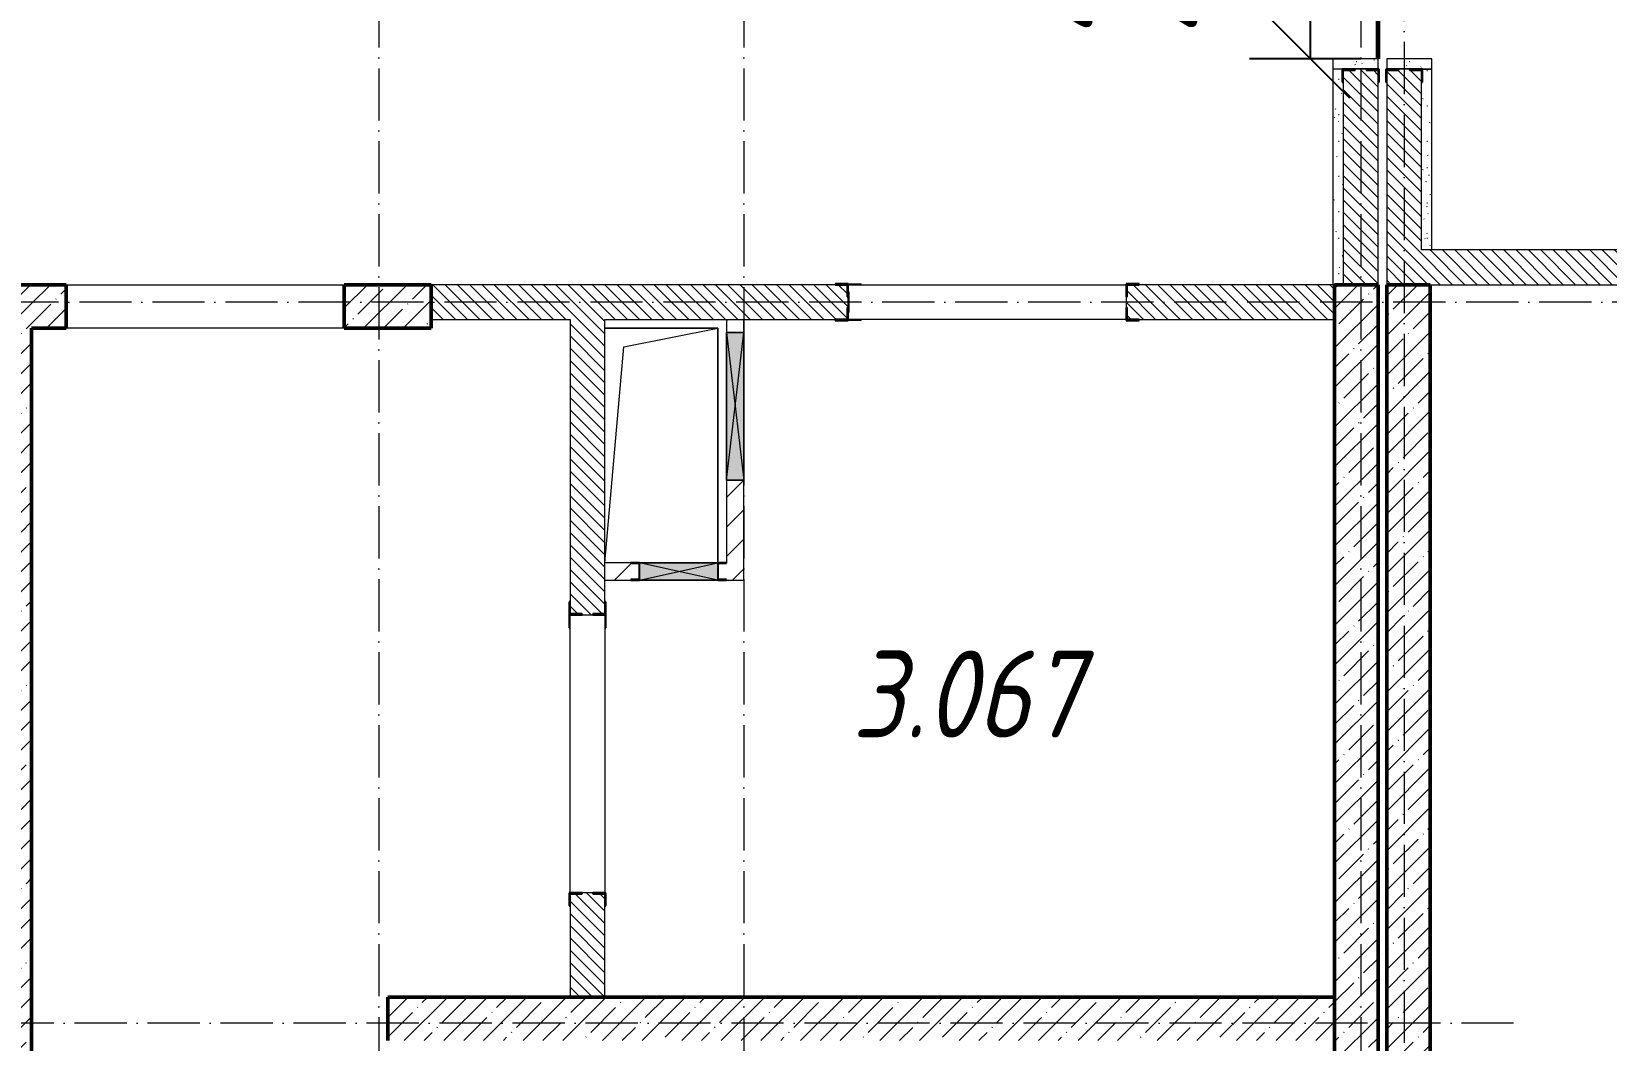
# Model space of a CAD drawing. Header units: millimetres. Extents: x 2294 to 908349, y -83289 to 219220.
# Drawn here: x 232534 to 241598, y 64856 to 70664 of the extents above; entities that cross this region are included whole.
import ezdxf

# ---------------------------------------------------------------- set-up
doc = ezdxf.new("R2010")
doc.units = ezdxf.units.MM
doc.linetypes.add('50_200_ШТРИХ_1Т_ш5_п1_п1_', pattern=[700, 500, -100, 0, -100])
for name, color, linetype, lineweight in [('A-DETL-GENF-OTLN', 7, 'Continuous', 9), ('A-FLOR-____-OTLN', 7, 'Continuous', 9), ('A-GENM-____-MCUT', 7, 'Continuous', 25), ('A-GENM-____-OTLN', 7, 'Continuous', 9), ('A-GENM-____-OTLN-1', 7, 'Continuous', 25), ('A-GLAZ-____-OTLN', 7, 'Continuous', 9), ('A-WALL-____-MCUT', 7, 'Continuous', 13), ('A-WALL-____-MCUT-2', 7, 'Continuous', 50), ('A-WALL-____-OTLN', 7, 'Continuous', 9), ('A-WALL-____-PATT-1', 7, 'Continuous', 9), ('A-WALL-FNSH-MCUT-1', 7, 'Continuous', 9), ('I-WALL-____-OTLN', 7, 'Continuous', 9), ('S-GRID-____-OTLN-1', 7, '50_200_ШТРИХ_1Т_ш5_п1_п1_', 9), ('Марки помещений', 7, 'Continuous', 9)]:
    doc.layers.add(name, color=color, linetype=linetype, lineweight=lineweight)
doc.layers.add('A-WALL-____-PATT-2', color=7, linetype='Continuous', lineweight=9, true_color=0x787878)
doc.styles.add('ISOCPEUR_I_2', font='isocpeui.ttf', dxfattribs={"width": 0.85, "height": 2.3})
doc.styles.add('СПДС', font='isocpeur.ttf', dxfattribs={"width": 0.9})
doc.dimstyles.new('Размера А3', dxfattribs={"dimtxt": 800, "dimasz": 450, "dimexe": 350, "dimexo": 100, "dimgap": 200, "dimtad": 1, "dimdec": 0, "dimrnd": 10, "dimzin": 0, "dimdsep": 46, "dimtxsty": 'СПДС', "dimblk": 'ARROWHEAD_6', "dimcen": 1, "dimclrd": 5, "dimclre": 5, "dimclrt": 5, "dimazin": 0, "dimtfac": 1, "dimtdec": 0, "dimtmove": 2, "dimatfit": 3, "dimfxl": 1, "dimtolj": 1, "dimtzin": 0, "dimarcsym": 0})
pattern_1 = [(135, (165583.507, 6025.276), (-35.35534, -35.35534), [])]
pattern_2 = [(45, (165583.51, 6025.28), (-84.85281, 84.85281), [])]
pattern_3 = [(45, (165583.5, 6025.28), (-114.04925, 114.04925), []), (45, (165697.56, 6025.28), (-114.04925, 114.04925), [201.612, -40.322, 3.353, -36.97])]
pattern_4 = [(0, (165583.507, 6025.276), (203.2, 50.8), [3.353, -149.047, 3.353, -149.047, -812.8]), (0, (165583.507, 6025.276), (203.2, 50.8), [-304.8, 3.353, -301.447, 3.353, -149.047, -355.6]), (0, (165583.507, 6025.276), (203.2, 50.8), [-762, 3.353, -98.247, 3.353, -250.647]), (120, (165659.707, 6050.676), (-145.59409, 150.576362), [3.353, -149.047, 3.353, -149.047, -812.8]), (120, (165659.707, 6050.676), (-145.59409, 150.576362), [-304.8, 3.353, -301.447, 3.353, -149.047, -355.6]), (120, (165659.707, 6050.676), (-145.59409, 150.576362), [-762, 3.353, -98.247, 3.353, -250.647]), (240, (165685.107, 6152.276), (-57.60591, -201.376362), [3.353, -149.047, 3.353, -149.047, -812.8]), (240, (165685.107, 6152.276), (-57.60591, -201.376362), [-304.8, 3.353, -301.447, 3.353, -149.047, -355.6]), (240, (165685.107, 6152.276), (-57.60591, -201.376362), [-762, 3.353, -98.247, 3.353, -250.647])]

# ---------------------------------------------------------------- blocks, each defined once
blk = doc.blocks.new('3osi')
at = {"layer": 'S-GRID-____-OTLN-1', "color": 251, "ltscale": 0.6, "true_color": 0x636466}
for p, q in [((234533.5, 96918.1), (234533.5, 58916.9)), ((236633.5, 96918.1), (236633.5, 46006.3)), ((240183.5, 96918.1), (240183.5, 46296.5)), ((240433.5, 96649.9), (240433.5, 46006.3)), ((269657.9, 69106.3), (160914.7, 69106.3)), ((241063.5, 64956.3), (160914.7, 64956.3))]:
    blk.add_line(p, q, dxfattribs=at)
blk = doc.blocks.new('Фахверк_СКБ_Уголок - 200_3550-28267367-АР1_План отверстий 3 этажа в осях 1-64_Ю-ЯЯ')
at = {"layer": 'A-GENM-____-MCUT'}
for p, q in [((200, 156), (125, 156)), ((125, 156), (125, 81)), ((131, 81), (131, 150)), ((131, 150), (200, 150)), ((200, 150), (200, 156)), ((125, 81), (131, 81)), ((131, 19), (125, 19)), ((125, 19), (125, -56)), ((131, -50), (131, 19)), ((125, -56), (200, -56)), ((200, -50), (131, -50)), ((200, -56), (200, -50))]:
    blk.add_line(p, q, dxfattribs=at)
blk = doc.blocks.new('154_Стойка_СКБ_Уголок - СМ-2180_200-28268025-АР1_План отверстий 3 этажа в осях 1-64_Ю-ЯЯ')
at = {"layer": 'A-GENM-____-MCUT'}
for p, q in [((125, 156), (125, 81)), ((200, 156), (125, 156)), ((131, 81), (131, 150)), ((131, 150), (200, 150)), ((200, 150), (200, 156)), ((125, 81), (131, 81)), ((131, 19), (125, 19)), ((125, 19), (125, -56)), ((131, -50), (131, 19)), ((125, -56), (200, -56)), ((200, -50), (131, -50)), ((200, -56), (200, -50))]:
    blk.add_line(p, q, dxfattribs=at)
blk = doc.blocks.new('Стойка_Влож_Полоса боковая - Полоса-28213942-АР1_План отверстий 3 этажа в осях 1-64_Ю-ЯЯ')
at = {"layer": 'A-GENM-____-OTLN'}
for p, q in [((-5, 60), (0, 60)), ((-5, -60), (-5, 60)), ((0, -60), (-5, -60))]:
    blk.add_line(p, q, dxfattribs=at)
blk = doc.blocks.new('Стойка_Влож_Уголок_Опорный - Уголок-28213941-АР1_План отверстий 3 этажа в осях 1-64_Ю-ЯЯ')
at = {"layer": 'A-GENM-____-OTLN'}
for p, q in [((-212, -6), (-212, 0)), ((0, 0), (0, -6)), ((-212, -75), (-212, -6)), ((-212, -6), (-206, -6)), ((-212, -75), (-206, -75)), ((-6, -6), (0, -6)), ((-6, -75), (0, -75)), ((0, -6), (0, -75))]:
    blk.add_line(p, q, dxfattribs=at)
blk = doc.blocks.new('Фахверк_СКБ_Уголок - 200_3960-28268576-АР1_План отверстий 3 этажа в осях 1-64_Ю-ЯЯ')
at = {"layer": 'A-GENM-____-MCUT'}
for p, q in [((200, 156), (125, 156)), ((125, 156), (125, 81)), ((131, 81), (131, 150)), ((131, 150), (200, 150)), ((200, 150), (200, 156)), ((125, 81), (131, 81)), ((131, 19), (125, 19)), ((125, 19), (125, -56)), ((131, -50), (131, 19)), ((125, -56), (200, -56)), ((200, -50), (131, -50)), ((200, -56), (200, -50))]:
    blk.add_line(p, q, dxfattribs=at)
blk = doc.blocks.new('154_Стойка_СКБ_Уголок - СМ-2540_200-37126399-АР1_План отверстий 3 этажа в осях 1-64_Ю-ЯЯ')
at = {"layer": 'A-GENM-____-MCUT'}
for p, q in [((125, 156), (125, 81)), ((200, 156), (125, 156)), ((131, 81), (131, 150)), ((131, 150), (200, 150)), ((200, 150), (200, 156)), ((125, 81), (131, 81)), ((131, 19), (125, 19)), ((125, 19), (125, -56)), ((131, -50), (131, 19)), ((125, -56), (200, -56)), ((200, -50), (131, -50)), ((200, -56), (200, -50))]:
    blk.add_line(p, q, dxfattribs=at)
blk = doc.blocks.new('Стойка_Влож_Полоса боковая - Полоса-V164-АР1_План отверстий 3 этажа в осях 1-64_Ю-ЯЯ')
at = {"layer": 'A-GENM-____-OTLN'}
for p, q in [((-5, 60), (0, 60)), ((-5, -60), (-5, 60)), ((0, 31), (0, -31)), ((0, -60), (-5, -60))]:
    blk.add_line(p, q, dxfattribs=at)
blk = doc.blocks.new('АР_Перемычка - АР_Перемычка-37111637-АР1_План отверстий 3 этажа в осях 1-64_Ю-ЯЯ')
at = {"layer": 'A-GENM-____-OTLN'}
blk.add_line((-400, -100), (-392, -100), dxfattribs=at)
blk = doc.blocks.new('AR_Отверстие прямоугольное _в плите_ - AR_Отверстие прямоугольное _в плите_-V206-АР1_План отверстий 3 этажа в осях 1-64_Ю-ЯЯ')
at = {"layer": 'A-GENM-____-OTLN'}
for p, q in [((325, 675), (-325, 675)), ((-216.7, 566.7), (325, 675)), ((325, -675), (325, 675)), ((-325, -675), (-216.7, 566.7))]:
    blk.add_line(p, q, dxfattribs=at)
blk = doc.blocks.new('AR_Отверстие прямоугольное _в стене_ - AR_Отверстие прямоугольное _в стене__ОВ-36931939-АР1_План отверстий 3 этажа в осях 1-64_Ю-ЯЯ')
at = {"layer": 'A-GLAZ-____-OTLN'}
blk.add_hatch(color=256, dxfattribs=at).paths.add_polyline_path([(225, 50), (-225, 50), (-225, -50), (225, -50), (225, 47)], flags=0)
at = {"layer": 'A-DETL-GENF-OTLN'}
for p, q in [((-225, 50), (225, 50)), ((225, 50), (-225, -50)), ((-225, 50), (225, -50)), ((225, 50), (-225, 50)), ((225, -50), (-225, -50)), ((-225, -50), (225, -50))]:
    blk.add_line(p, q, dxfattribs=at)
blk = doc.blocks.new('AR_Отверстие прямоугольное _в стене_ - AR_Отверстие прямоугольное _в стене__ОВ-36933867-АР1_План отверстий 3 этажа в осях 1-64_Ю-ЯЯ')
at = {"layer": 'A-GLAZ-____-OTLN'}
blk.add_hatch(color=256, dxfattribs=at).paths.add_polyline_path([(-425, -50), (425, -50), (425, 50), (-425, 50)], flags=0)
at = {"layer": 'A-DETL-GENF-OTLN'}
for p, q in [((-425, -50), (-425, 50)), ((-425, 50), (425, 50)), ((425, 50), (-425, -50)), ((-425, 50), (425, -50)), ((425, 50), (-425, 50)), ((-425, 50), (-425, -50)), ((425, 50), (425, -50)), ((425, -50), (425, 50)), ((425, -50), (-425, -50)), ((-425, -50), (425, -50))]:
    blk.add_line(p, q, dxfattribs=at)
blk = doc.blocks.new('154_Фахверк_СКБ_Швеллер - Тип_100_3960_зеркало-36793856-АР1_План отверстий 3 этажа в осях 1-64_Ю-ЯЯ')
at = {"layer": 'A-GENM-____-MCUT'}
for p, q in [((175, 50), (125, 50)), ((125, 50), (125, -50)), ((128, 47), (175, 47)), ((128, -47), (128, 47)), ((175, 47), (175, 50)), ((125, -50), (175, -50)), ((175, -47), (128, -47)), ((175, -50), (175, -47))]:
    blk.add_line(p, q, dxfattribs=at)
blk = doc.blocks.new('154_Фахверк_СКБ_Швеллер - Тип_100_3960-28318856-АР1_План отверстий 3 этажа в осях 1-64_Ю-ЯЯ')
at = {"layer": 'A-GENM-____-MCUT'}
for p, q in [((175, 50), (125, 50)), ((125, 50), (125, -50)), ((128, 47), (175, 47)), ((128, -47), (128, 47)), ((175, 47), (175, 50)), ((125, -50), (175, -50)), ((175, -47), (128, -47)), ((175, -50), (175, -47))]:
    blk.add_line(p, q, dxfattribs=at)
blk = doc.blocks.new('3floor')
at = {"layer": 'A-WALL-____-PATT-1'}
h = blk.add_hatch(dxfattribs=at)
h.set_pattern_fill('FP_9', color=256, style=0, pattern_type=2)
h.set_pattern_definition(pattern_1)
h.paths.add_polyline_path([(240283.5, 69206.3), (240283.5, 70440.3), (240214.5, 70440.3), (240214.5, 70446.3), (240152.5, 70446.3), (240152.5, 70440.3), (240083.5, 70440.3), (240083.5, 69206.3)], flags=0)
h.paths.add_polyline_path([(240214.5, 72666.3), (240214.5, 72672.3), (240283.5, 72672.3), (240283.5, 73206.3), (240083.5, 73206.3), (240083.5, 72672.3), (240152.5, 72672.3), (240152.5, 72666.3)], flags=0)
h = blk.add_hatch(dxfattribs=at)
h.set_pattern_fill('FP_9', color=256, style=0, pattern_type=2)
h.set_pattern_definition(pattern_1)
h.paths.add_polyline_path([(240533.5, 69406.3), (240533.5, 70440.3), (240464.5, 70440.3), (240464.5, 70446.3), (240402.5, 70446.3), (240402.5, 70440.3), (240333.5, 70440.3), (240333.5, 69406.3)], flags=0)
h.paths.add_polyline_path([(240464.5, 72666.3), (240464.5, 72672.3), (240533.5, 72672.3), (240533.5, 73206.3), (240333.5, 73206.3), (240333.5, 72672.3), (240402.5, 72672.3), (240402.5, 72666.3)], flags=0)
h = blk.add_hatch(dxfattribs=at)
h.set_pattern_fill('FP_9', color=256, style=0, pattern_type=2)
h.set_pattern_definition(pattern_1)
h.paths.add_polyline_path([(243083.5, 69206.3), (243083.5, 69406.3), (242793.5, 69406.3), (242793.5, 69206.3)], flags=0)
h.paths.add_polyline_path([(242293.5, 69206.3), (242293.5, 69406.3), (240333.5, 69406.3), (240333.5, 69206.3)], flags=0)
h = blk.add_hatch(dxfattribs=at)
h.set_pattern_fill('FP_12', color=256, style=0, pattern_type=2)
h.set_pattern_definition(pattern_3)
h.paths.add_polyline_path([(232283.5, 61706.3), (232533.5, 61706.3), (232533.5, 69206.3), (232283.5, 69206.3), (232283.5, 63248.7)], flags=0)
h = blk.add_hatch(dxfattribs=at)
h.set_pattern_fill('FP_12', color=256, style=0, pattern_type=2)
h.set_pattern_definition(pattern_3)
h.paths.add_polyline_path([(234833.5, 68956.3), (234833.5, 69206.3), (234333.5, 69206.3), (234333.5, 68956.3)], flags=0)
h.paths.add_polyline_path([(232733.5, 68956.3), (232733.1, 69206.3), (232533.5, 69206.3), (232533.5, 68956.3), (232733.1, 68956.3)], flags=0)
h = blk.add_hatch(dxfattribs=at)
h.set_pattern_fill('FP_9', color=256, style=0, pattern_type=2)
h.set_pattern_definition(pattern_1)
h.paths.add_polyline_path([(239803, 69006.3), (240033.5, 69006.3), (240033.5, 69206.3), (238839.5, 69206.3), (238839.5, 69137.3), (238833.5, 69137.3), (238833.5, 69075.3), (238839.5, 69075.3), (238839.5, 69006.3), (238908.5, 69006.3)], flags=0)
h.paths.add_polyline_path([(237158.5, 69006.3), (237227.5, 69006.3), (237227.5, 69075.3), (237233.5, 69075.3), (237233.5, 69137.3), (237227.5, 69137.3), (237227.5, 69206.3), (234833.5, 69206.3), (234833.5, 69006.3), (236268.1, 69006.3)], flags=0)
h = blk.add_hatch(dxfattribs=at)
h.set_pattern_fill('FP_12', color=256, style=0, pattern_type=2)
h.set_pattern_definition(pattern_3)
h.paths.add_polyline_path([(240033.5, 61206.3), (240283.5, 61206.3), (240283.5, 69206.3), (240033.5, 69206.3), (240033.5, 61634.2)], flags=0)
h = blk.add_hatch(dxfattribs=at)
h.set_pattern_fill('FP_12', color=256, style=0, pattern_type=2)
h.set_pattern_definition(pattern_3)
h.paths.add_polyline_path([(240333.5, 61156.3), (240583.5, 61156.3), (240583.5, 69206.3), (240333.5, 69206.3), (240333.5, 61634.2)], flags=0)
h = blk.add_hatch(dxfattribs=at)
h.set_pattern_fill('FP_9', color=256, style=0, pattern_type=2)
h.set_pattern_definition(pattern_1)
h.paths.add_polyline_path([(235702.5, 65106.3), (235833.5, 65106.3), (235833.5, 65700.3), (235764.5, 65700.3), (235764.5, 65706.3), (235702.5, 65706.3), (235702.5, 65700.3), (235633.5, 65700.3), (235633.5, 65106.3)], flags=0)
h.paths.add_polyline_path([(235702.5, 67306.3), (235764.5, 67306.3), (235764.5, 67312.3), (235833.5, 67312.3), (235833.5, 69006.3), (235633.5, 69006.3), (235633.5, 67312.3), (235702.5, 67312.3)], flags=0)
h = blk.add_hatch(dxfattribs=at)
h.set_pattern_fill('FP_7', color=256, style=0, pattern_type=2)
h.set_pattern_definition(pattern_2)
h.paths.add_polyline_path([(236533.5, 67506.3), (236633.5, 67506.3), (236633.5, 68081.3), (236533.5, 68081.3), (236533.5, 67509.3)], flags=0)
h.paths.add_polyline_path([(236633.5, 68931.3), (236633.5, 69006.3), (236533.5, 69006.3), (236533.5, 68931.3), (236628.1, 68931.3)], flags=0)
h = blk.add_hatch(dxfattribs=at)
h.set_pattern_fill('FP_7', color=256, style=0, pattern_type=2)
h.set_pattern_definition(pattern_2)
h.paths.add_polyline_path([(235833.5, 67506.3), (235983.5, 67506.3), (235983.5, 67509.3), (236030.5, 67509.3), (236030.5, 67603.3), (235983.5, 67603.3), (235983.5, 67606.3), (235833.5, 67606.3), (235833.5, 67509.3)], flags=0)
h.paths.add_polyline_path([(236533.5, 67509.3), (236533.5, 67603.3), (236486.5, 67603.3), (236486.5, 67509.3)], flags=0)
h = blk.add_hatch(dxfattribs=at)
h.set_pattern_fill('FP_12', color=256, style=0, pattern_type=2)
h.set_pattern_definition(pattern_3)
h.paths.add_polyline_path([(240033.5, 64856.3), (240033.5, 65106.3), (234583.5, 65106.3), (234583.5, 64856.3), (239803, 64856.3)], flags=0)
at = {"layer": 'A-WALL-____-PATT-2'}
h = blk.add_hatch(dxfattribs=at)
h.set_pattern_fill('FP_156', color=256, style=0, pattern_type=2)
h.set_pattern_definition(pattern_4)
h.paths.add_polyline_path([(240083.5, 69206.3), (240083.5, 70371.3), (240077.5, 70371.3), (240077.5, 70446.3), (240023.5, 70446.3), (240023.5, 69206.3)], flags=0)
h.paths.add_polyline_path([(240077.5, 72666.3), (240077.5, 72741.3), (240083.5, 72741.3), (240083.5, 73206.3), (240023.5, 73206.3), (240023.5, 72666.3)], flags=0)
h = blk.add_hatch(dxfattribs=at)
h.set_pattern_fill('FP_156', color=256, style=0, pattern_type=2)
h.set_pattern_definition(pattern_4)
h.paths.add_polyline_path([(240593.5, 69406.3), (240593.5, 70446.3), (240539.5, 70446.3), (240539.5, 70371.3), (240533.5, 70371.3), (240533.5, 69406.3)], flags=0)
h.paths.add_polyline_path([(240593.5, 72666.3), (240593.5, 73206.3), (240533.5, 73206.3), (240533.5, 72741.3), (240539.5, 72741.3), (240539.5, 72666.3)], flags=0)
h = blk.add_hatch(dxfattribs=at)
h.set_pattern_fill('FP_156', color=256, style=0, pattern_type=2)
h.set_pattern_definition(pattern_4)
h.paths.add_polyline_path([(240243.5, 70446.3), (240283.5, 70446.3), (240283.5, 70506.3), (240023.5, 70506.3), (240023.5, 70446.3), (240123.5, 70446.3), (240123.5, 70451.3), (240243.5, 70451.3)], flags=0)
h = blk.add_hatch(dxfattribs=at)
h.set_pattern_fill('FP_156', color=256, style=0, pattern_type=2)
h.set_pattern_definition(pattern_4)
h.paths.add_polyline_path([(240333.5, 70446.3), (240373.5, 70446.3), (240373.5, 70451.3), (240493.5, 70451.3), (240493.5, 70446.3), (240593.5, 70446.3), (240593.5, 70506.3), (240333.5, 70506.3)], flags=0)
at = {"layer": 'A-FLOR-____-OTLN'}
for p, q in [((235833.5, 68956.3), (236483.5, 68956.3)), ((236483.5, 68956.3), (236483.5, 67606.3))]:
    blk.add_line(p, q, dxfattribs=at)
at = {"layer": 'A-WALL-____-MCUT'}
for p, q in [((240083.5, 70371.3), (240083.5, 69206.3)), ((240283.5, 69206.3), (240283.5, 70371.3)), ((240333.5, 70371.3), (240333.5, 69206.3)), ((240533.5, 69406.3), (240533.5, 70371.3)), ((242293.5, 69406.3), (240533.5, 69406.3)), ((237158.5, 69206.3), (234833.5, 69206.3)), ((240033.5, 69206.3), (238908.5, 69206.3)), ((240033.5, 69206.3), (240033.5, 69206.3)), ((240333.5, 69206.3), (242293.5, 69206.3)), ((237233.5, 69075.3), (237233.5, 69137.3)), ((238833.5, 69137.3), (238833.5, 69075.3)), ((234833.5, 69006.3), (235633.5, 69006.3)), ((235633.5, 69006.3), (235633.5, 67381.3)), ((235833.5, 69006.3), (237158.5, 69006.3)), ((235833.5, 67381.3), (235833.5, 69006.3)), ((238908.5, 69006.3), (240033.5, 69006.3)), ((235702.5, 67306.3), (235764.5, 67306.3)), ((235633.5, 65631.3), (235633.5, 65106.3)), ((235764.5, 65706.3), (235702.5, 65706.3)), ((235833.5, 65106.3), (235833.5, 65631.3))]:
    blk.add_line(p, q, dxfattribs=at)
at = {"layer": 'A-WALL-____-MCUT-2'}
for p, q in [((232733.5, 69206.3), (232283.5, 69206.3)), ((232733.5, 68956.3), (232733.5, 69206.3)), ((234833.5, 69206.3), (234333.5, 69206.3)), ((234333.5, 69206.3), (234333.5, 68956.3)), ((234833.5, 68956.3), (234833.5, 69206.3)), ((240033.5, 69206.3), (240033.5, 61206.3)), ((240283.5, 69206.3), (240033.5, 69206.3)), ((240283.5, 61206.3), (240283.5, 69206.3)), ((240333.5, 69206.3), (240333.5, 61156.3)), ((240583.5, 69206.3), (240333.5, 69206.3)), ((240583.5, 61156.3), (240583.5, 69206.3)), ((232533.5, 61706.3), (232533.5, 68956.3)), ((232533.5, 68956.3), (232733.5, 68956.3)), ((234333.5, 68956.3), (234833.5, 68956.3)), ((240033.5, 65106.3), (234583.5, 65106.3)), ((234583.5, 65106.3), (234583.5, 64856.3))]:
    blk.add_line(p, q, dxfattribs=at)
at = {"layer": 'A-WALL-____-OTLN'}
for p, q in [((232733.5, 69206.3), (234333.5, 69206.3)), ((234333.5, 68956.3), (232733.5, 68956.3))]:
    blk.add_line(p, q, dxfattribs=at)
at = {"layer": 'A-WALL-FNSH-MCUT-1'}
for p, q in [((240023.5, 70506.3), (240023.5, 69206.3)), ((240283.5, 70506.3), (240023.5, 70506.3)), ((240077.5, 70446.3), (240023.5, 70446.3)), ((240283.5, 70446.3), (240283.5, 70506.3)), ((240593.5, 70506.3), (240333.5, 70506.3)), ((240333.5, 70506.3), (240333.5, 70446.3)), ((240593.5, 70446.3), (240539.5, 70446.3)), ((240539.5, 70446.3), (240593.5, 70446.3)), ((240593.5, 69406.3), (240593.5, 70506.3)), ((240023.5, 69206.3), (240033.5, 69206.3)), ((236533.5, 69006.3), (236533.5, 68931.3)), ((236633.5, 68931.3), (236633.5, 69006.3)), ((236533.5, 68081.3), (236533.5, 67606.3)), ((236633.5, 67506.3), (236633.5, 68081.3)), ((235983.5, 67606.3), (235833.5, 67606.3)), ((235833.5, 67506.3), (235983.5, 67506.3)), ((236533.5, 67506.3), (236633.5, 67506.3))]:
    blk.add_line(p, q, dxfattribs=at)
at = {"layer": 'I-WALL-____-OTLN'}
for p, q in [((237233.5, 69206.3), (238833.5, 69206.3)), ((238833.5, 69006.3), (237233.5, 69006.3)), ((235633.5, 65706.3), (235633.5, 67306.3)), ((235833.5, 67306.3), (235833.5, 65706.3))]:
    blk.add_line(p, q, dxfattribs=at)
at = {"layer": 'A-GENM-____-OTLN'}
for name, p, rotation in [('Стойка_Влож_Полоса боковая - Полоса-V164-АР1_План отверстий 3 этажа в осях 1-64_Ю-ЯЯ', (240183.5, 70446.3), 269.9999999999998), ('Стойка_Влож_Полоса боковая - Полоса-V164-АР1_План отверстий 3 этажа в осях 1-64_Ю-ЯЯ', (240433.5, 70446.3), 270), ('АР_Перемычка - АР_Перемычка-37111637-АР1_План отверстий 3 этажа в осях 1-64_Ю-ЯЯ', (240183.5, 70446.3), 89.99999999999986), ('Стойка_Влож_Уголок_Опорный - Уголок-28213941-АР1_План отверстий 3 этажа в осях 1-64_Ю-ЯЯ', (237233.5, 69212.3), 89.99999999999955), ('Стойка_Влож_Полоса боковая - Полоса-28213942-АР1_План отверстий 3 этажа в осях 1-64_Ю-ЯЯ', (237233.5, 69106.3), 180)]:
    blk.add_blockref(name, p, dxfattribs=dict(at, rotation=rotation))
for name, p in [('AR_Отверстие прямоугольное _в плите_ - AR_Отверстие прямоугольное _в плите_-V206-АР1_План отверстий 3 этажа в осях 1-64_Ю-ЯЯ', (236158.5, 68281.3)), ('Стойка_Влож_Уголок_Опорный - Уголок-28213941-АР1_План отверстий 3 этажа в осях 1-64_Ю-ЯЯ', (235839.5, 67306.3))]:
    blk.add_blockref(name, p, dxfattribs=at)
at = {"layer": 'A-GENM-____-OTLN-1'}
for name, p, rotation in [('154_Стойка_СКБ_Уголок - СМ-2540_200-37126399-АР1_План отверстий 3 этажа в осях 1-64_Ю-ЯЯ', (240133.5, 70571.3), 269.9999999999998), ('154_Стойка_СКБ_Уголок - СМ-2540_200-37126399-АР1_План отверстий 3 этажа в осях 1-64_Ю-ЯЯ', (240383.5, 70571.3), 270), ('154_Стойка_СКБ_Уголок - СМ-2180_200-28268025-АР1_План отверстий 3 этажа в осях 1-64_Ю-ЯЯ', (237358.5, 69156.3), 180), ('154_Фахверк_СКБ_Швеллер - Тип_100_3960-28318856-АР1_План отверстий 3 этажа в осях 1-64_Ю-ЯЯ', (236158.5, 67556.3), 180), ('154_Стойка_СКБ_Уголок - СМ-2180_200-28268025-АР1_План отверстий 3 этажа в осях 1-64_Ю-ЯЯ', (235783.5, 67181.3), 89.9999999999999), ('Фахверк_СКБ_Уголок - 200_3960-28268576-АР1_План отверстий 3 этажа в осях 1-64_Ю-ЯЯ', (235683.5, 65831.3), 269.9999999999999)]:
    blk.add_blockref(name, p, dxfattribs=dict(at, rotation=rotation))
for name, p in [('Фахверк_СКБ_Уголок - 200_3550-28267367-АР1_План отверстий 3 этажа в осях 1-64_Ю-ЯЯ', (238708.5, 69056.3)), ('154_Фахверк_СКБ_Швеллер - Тип_100_3960_зеркало-36793856-АР1_План отверстий 3 этажа в осях 1-64_Ю-ЯЯ', (236358.5, 67556.3))]:
    blk.add_blockref(name, p, dxfattribs=at)
at = {"layer": 'A-GLAZ-____-OTLN'}
for name, p, rotation in [('AR_Отверстие прямоугольное _в стене_ - AR_Отверстие прямоугольное _в стене__ОВ-36933867-АР1_План отверстий 3 этажа в осях 1-64_Ю-ЯЯ', (236583.5, 68506.3), 90), ('AR_Отверстие прямоугольное _в стене_ - AR_Отверстие прямоугольное _в стене__ОВ-36931939-АР1_План отверстий 3 этажа в осях 1-64_Ю-ЯЯ', (236258.5, 67556.3), 180)]:
    blk.add_blockref(name, p, dxfattribs=dict(at, rotation=rotation))
at = {"layer": 'Марки помещений', "insert": (237256.2, 67100.4), "char_height": 500, "width": 785.654, "attachment_point": 1, "style": 'ISOCPEUR_I_2'}
blk.add_mtext('3.067', dxfattribs=at)
blk = doc.blocks.new('ARROWHEAD_6')
at = {"color": 0, "linetype": 'Continuous'}
for p, q in [((-0.5, -0.5), (0.5, 0.5)), ((0, 0), (-1, 0))]:
    blk.add_line(p, q, dxfattribs=at)
blk = doc.blocks.new('*D2457')
at = {"color": 5, "lineweight": -2, "transparency": 16777216}
for p, q in [((240233.5, 72606.3), (239544.4, 72606.3)), ((239894.4, 70956.3), (239894.4, 72156.3)), ((240183.5, 70506.3), (239544.4, 70506.3))]:
    blk.add_line(p, q, dxfattribs=at)
at = {"layer": 'Defpoints', "color": 0, "transparency": 16777216}
for p in [(239894.4, 72606.3), (240333.5, 72606.3), (240283.5, 70506.3)]:
    blk.add_point(p, dxfattribs=at)
at = {"color": 5, "lineweight": -2, "transparency": 16777216, "xscale": 450, "yscale": 450, "zscale": 450}
for p, rotation in [((239894.4, 72606.3), 90), ((239894.4, 70506.3), 270)]:
    blk.add_blockref('ARROWHEAD_6', p, dxfattribs=dict(at, rotation=rotation))
at = {"color": 5, "transparency": 16777216, "insert": (238844.4, 71556.3), "char_height": 800, "attachment_point": 5, "rotation": 90, "style": 'СПДС'}
blk.add_mtext('\\A1;2100', dxfattribs=at)

msp = doc.modelspace()

# ---------------------------------------------------------------- linework, layer by layer
at = {"color": 1, "lineweight": 60}
msp.add_lwpolyline([(240283.5, 70506.3), (240283.5, 72606.3)], dxfattribs=at)

# ---------------------------------------------------------------- block references
for name in ['3osi', '3floor']:
    msp.add_blockref(name, (0, 0))

# ---------------------------------------------------------------- dimensions: what is measured, and where the dimension line sits
at = {"color": 5}
dim = msp.add_linear_dim(base=(239894.4, 72606.3), p1=(240283.5, 70506.3), p2=(240333.5, 72606.3), angle=90, dimstyle='Размера А3', dxfattribs=at)
dim.commit()
dim.dimension.update_dxf_attribs({"geometry": '*D2457', "text_midpoint": (238844.4, 71556.3)})

doc.saveas('drawing.dxf')
